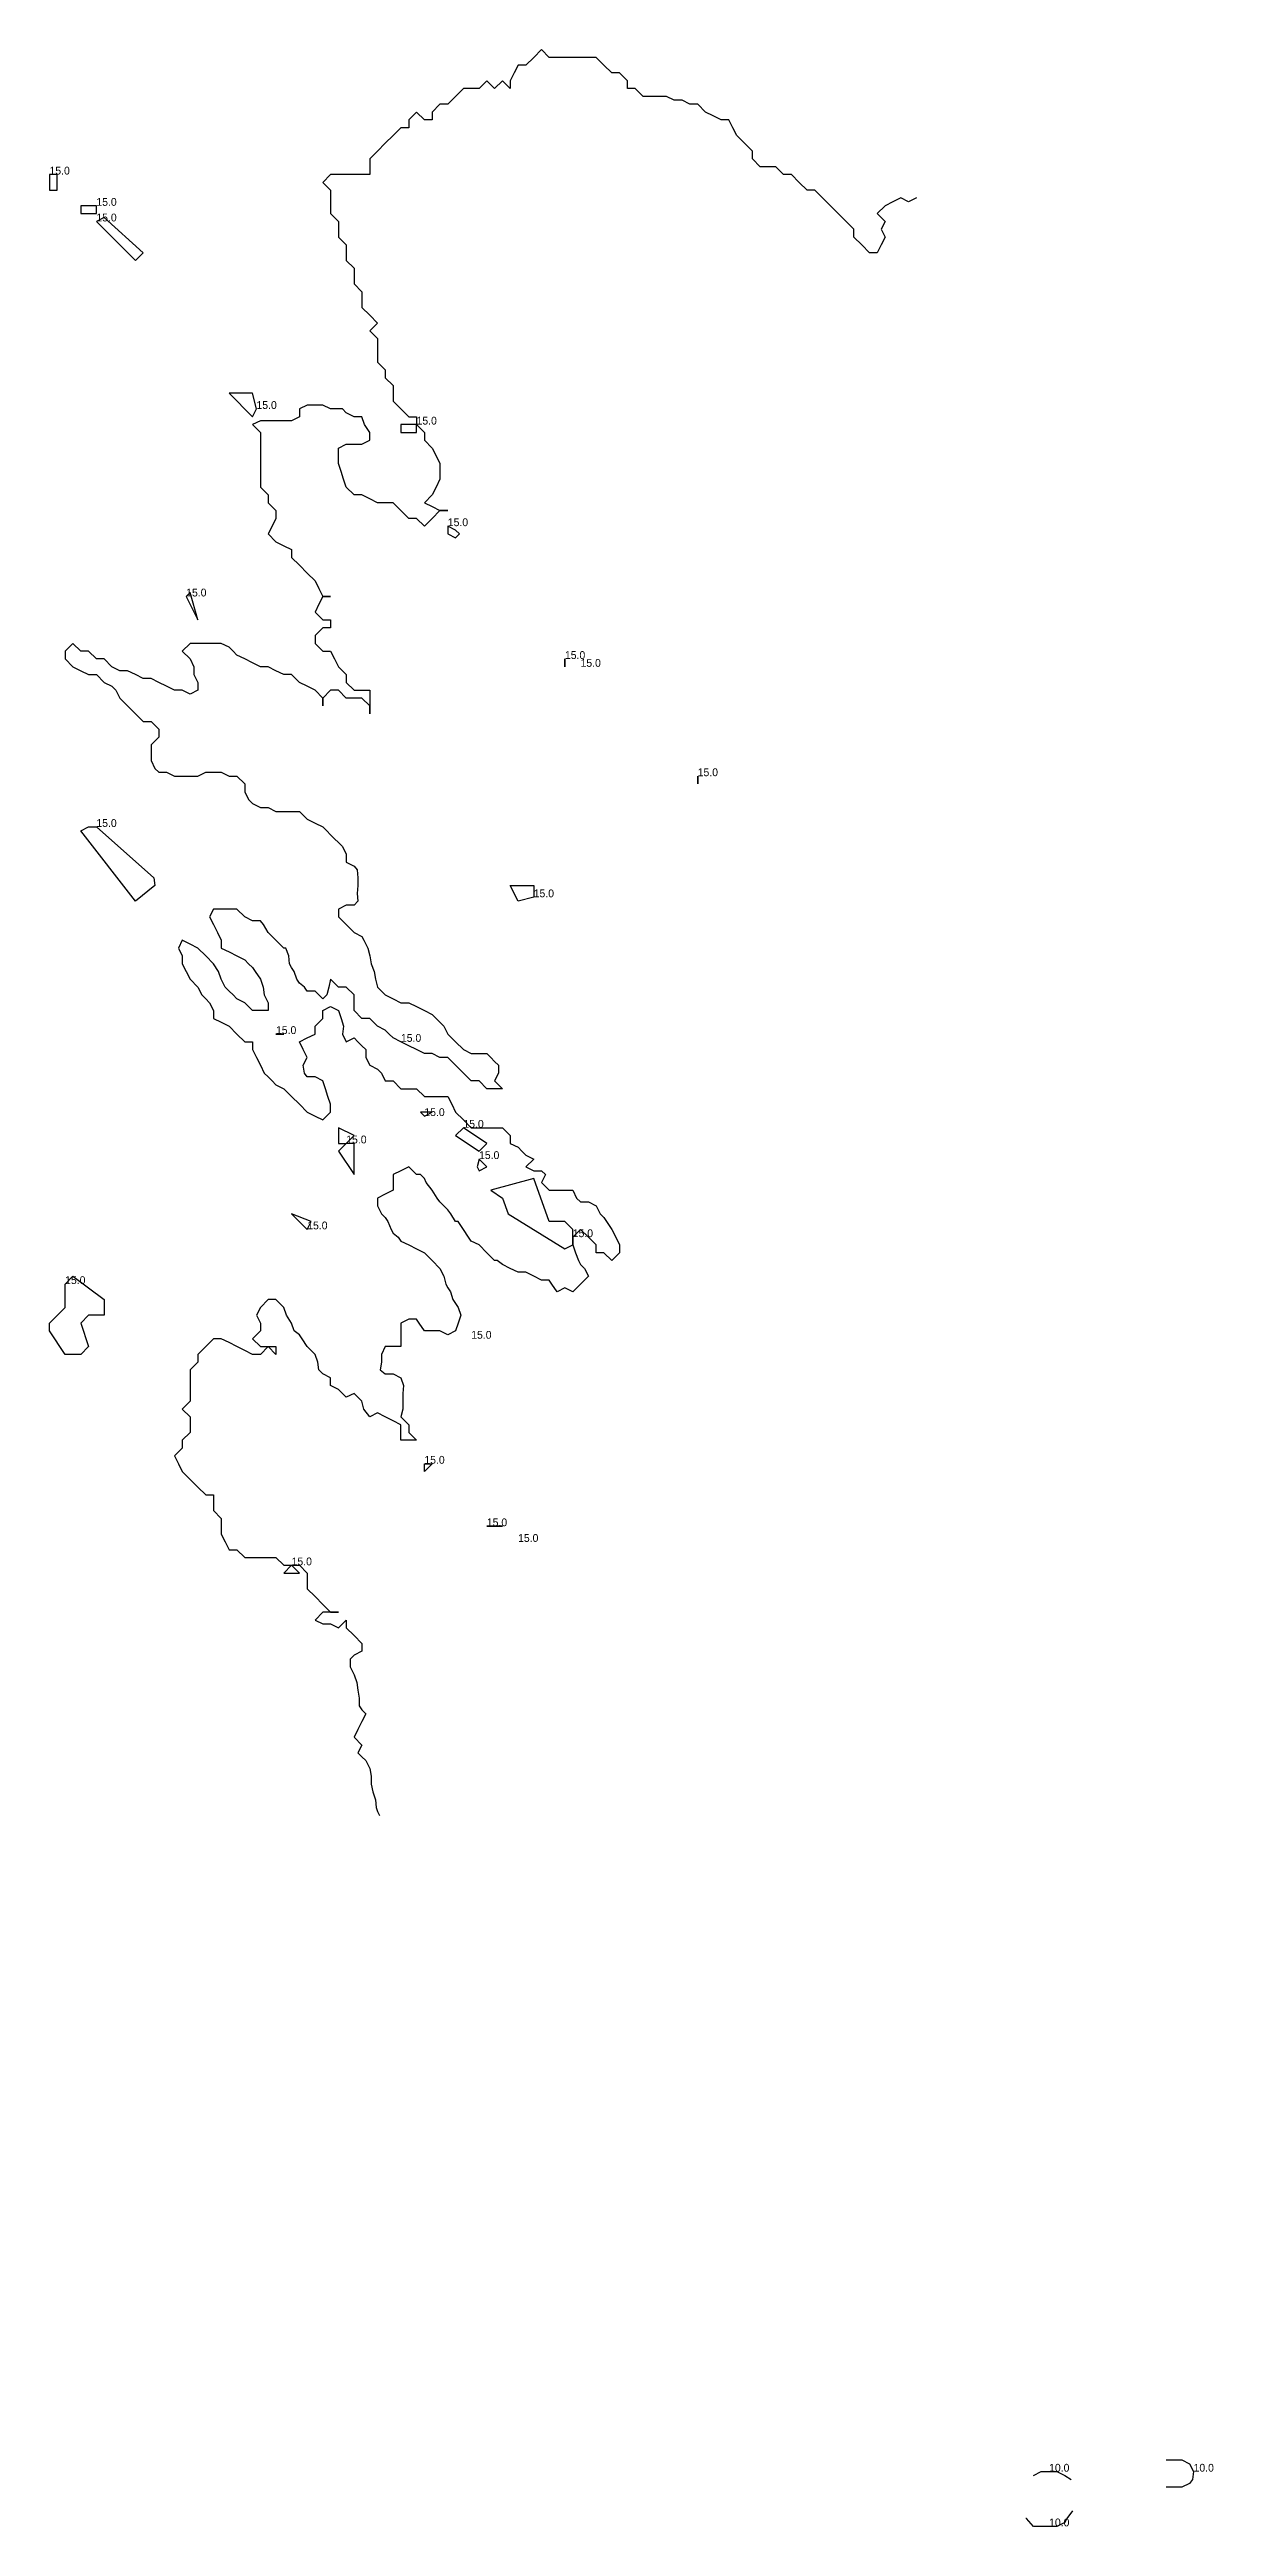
# Model space of a CAD drawing. Extents: x 509452 to 509976, y 5459453 to 5460064.
# Drawn here: x 509826.5 to 509975.6, y 5459453.5 to 5459770.5 of the extents above; entities that cross this region are included whole.
import ezdxf

# ---------------------------------------------------------------- set-up
doc = ezdxf.new("R2010")
doc.units = 0
doc.layers.add('100', color=7, linetype='CONTINUOUS')
doc.layers.add('150', color=7, linetype='CONTINUOUS')

msp = doc.modelspace()

# ---------------------------------------------------------------- linework, layer by layer
at = {"layer": '100'}
for points in [[(509952.5, 5459460), (509953.5, 5459460.5), (509954.5, 5459460.5), (509955.5, 5459460.5), (509956.5, 5459460), (509957.3438, 5459459.5)], [(509969.5, 5459462), (509970.5, 5459462), (509971.5, 5459462), (509972.5, 5459461.5), (509973, 5459460.5), (509972.8438, 5459459.5), (509972.5, 5459459), (509971.5, 5459458.5), (509970.5, 5459458.5), (509969.5, 5459458.5)], [(509957.5, 5459455.5), (509956.75, 5459454.5), (509956.5, 5459454), (509955.5, 5459453.5), (509954.5, 5459453.5), (509953.5, 5459453.5), (509953, 5459453.5), (509952.5, 5459453.5), (509951.625, 5459454.5), (509951.5, 5459454.5)]]:
    msp.add_lwpolyline(points, dxfattribs=at)
at = {"layer": '150'}
msp.add_lwpolyline([(509937.5, 5459751.5), (509936.5, 5459751), (509935.5, 5459751.5), (509934.5, 5459751), (509933.5, 5459750.5), (509932.5, 5459749.5), (509933.5, 5459748.5), (509933, 5459747.5), (509933.5, 5459746.5), (509933, 5459745.5), (509932.5, 5459744.5), (509931.5, 5459744.5), (509930.5, 5459745.5), (509929.5, 5459746.5), (509929.5, 5459747.5), (509928.5, 5459748.5), (509927.5, 5459749.5), (509926.5, 5459750.5), (509925.5, 5459751.5), (509924.5, 5459752.5), (509923.5, 5459752.5), (509922.5, 5459753.5), (509921.5, 5459754.5), (509920.5, 5459754.5), (509919.5, 5459755.5), (509918.5, 5459755.5), (509917.5, 5459755.5), (509916.5, 5459756.5), (509916.5, 5459757.5), (509915.5, 5459758.5), (509914.5, 5459759.5), (509914, 5459760.5), (509913.5, 5459761.5), (509912.5, 5459761.5), (509911.5, 5459762), (509910.5, 5459762.5), (509909.5, 5459763.5), (509908.5, 5459763.5), (509907.5, 5459764), (509906.5, 5459764), (509905.5, 5459764.5), (509904.5, 5459764.5), (509903.5, 5459764.5), (509902.5, 5459764.5), (509901.5, 5459765.5), (509900.5, 5459765.5), (509900.5, 5459766.5), (509899.5, 5459767.5), (509898.5, 5459767.5), (509897.5, 5459768.5), (509896.5, 5459769.5), (509895.5, 5459769.5), (509894.5, 5459769.5), (509893.5, 5459769.5), (509892.5, 5459769.5), (509891.5, 5459769.5), (509890.5, 5459769.5), (509889.5, 5459770.5), (509888.5, 5459769.5), (509887.5, 5459768.5), (509886.5, 5459768.5), (509886, 5459767.5), (509885.5, 5459766.5), (509885.5, 5459765.5), (509884.5, 5459766.5), (509883.5, 5459765.5), (509882.5, 5459766.5), (509881.5, 5459765.5), (509880.5, 5459765.5), (509879.5, 5459765.5), (509878.5, 5459764.5), (509877.5, 5459763.5), (509876.5, 5459763.5), (509875.5, 5459762.5), (509875.5, 5459761.5), (509874.5, 5459761.5), (509873.5, 5459762.5), (509872.5, 5459761.5), (509872.5, 5459760.5), (509871.5, 5459760.5), (509870.5, 5459759.5), (509869.5, 5459758.5), (509868.5, 5459757.5), (509867.5, 5459756.5), (509867.5, 5459755.5), (509867.5, 5459754.5), (509866.5, 5459754.5), (509865.5, 5459754.5), (509864.5, 5459754.5), (509863.5, 5459754.5), (509862.5, 5459754.5), (509861.5, 5459753.5), (509862.5, 5459752.5), (509862.5, 5459751.5), (509862.5, 5459750.5), (509862.5, 5459749.5), (509863.5, 5459748.5), (509863.5, 5459747.5), (509863.5, 5459746.5), (509864.5, 5459745.5), (509864.5, 5459744.5), (509864.5, 5459743.5), (509865.5, 5459742.5), (509865.5, 5459741.5), (509865.5, 5459740.5), (509866.5, 5459739.5), (509866.5, 5459738.5), (509866.5, 5459737.5), (509867.5, 5459736.5), (509868.5, 5459735.5), (509867.5, 5459734.5), (509868.5, 5459733.5), (509868.5, 5459732.5), (509868.5, 5459731.5), (509868.5, 5459730.5), (509869.5, 5459729.5), (509869.5, 5459728.5), (509870.5, 5459727.5), (509870.5, 5459726.5), (509870.5, 5459725.5), (509871.5, 5459724.5), (509872.5, 5459723.5), (509873.5, 5459723.5), (509873.5, 5459722.5), (509874.5, 5459721.5), (509874.5, 5459720.5), (509875.5, 5459719.5), (509876, 5459718.5), (509876.5, 5459717.5), (509876.5, 5459716.5), (509876.5, 5459715.5), (509876, 5459714.5), (509875.5, 5459713.5), (509874.5, 5459712.5), (509875.5, 5459712), (509876.5, 5459711.5), (509877.5, 5459711.5), (509876.5, 5459711.5), (509875.5, 5459710.5), (509874.5, 5459709.5), (509873.5, 5459710.5), (509872.5, 5459710.5), (509871.5, 5459711.5), (509870.5, 5459712.5), (509869.5, 5459712.5), (509868.5, 5459712.5), (509867.5, 5459713), (509866.5, 5459713.5), (509865.5, 5459713.5), (509864.5, 5459714.5), (509864.1562, 5459715.5), (509863.8438, 5459716.5), (509863.5, 5459717.5), (509863.5, 5459718.5), (509863.5, 5459719.5), (509864.5, 5459720), (509865.5, 5459720), (509866.5, 5459720), (509867.5, 5459720.5), (509867.5, 5459721.5), (509866.8438, 5459722.5), (509866.5, 5459723.5), (509865.5, 5459723.5), (509864.5, 5459724), (509864, 5459724.5), (509863.5, 5459724.5), (509862.5, 5459724.5), (509861.5, 5459725), (509860.5, 5459725), (509859.5, 5459725), (509858.5, 5459724.5), (509858.5, 5459723.5), (509857.5, 5459723), (509856.5, 5459723), (509855.5, 5459723), (509854.5, 5459723), (509853.5, 5459723), (509852.5, 5459722.5), (509853.5, 5459721.5), (509853.5, 5459720.5), (509853.5, 5459719.5), (509853.5, 5459718.5), (509853.5, 5459717.5), (509853.5, 5459716.5), (509853.5, 5459715.5), (509853.5, 5459714.5), (509854.5, 5459713.5), (509854.5, 5459712.5), (509855.5, 5459711.5), (509855.5, 5459710.5), (509855, 5459709.5), (509854.5, 5459708.5), (509855.5, 5459707.5), (509856.5, 5459707), (509857.5, 5459706.5), (509857.5, 5459705.5), (509858.5, 5459704.5), (509859.5, 5459703.5), (509860.5, 5459702.5), (509861, 5459701.5), (509861.5, 5459700.5), (509862.5, 5459700.5), (509861.5, 5459700.5), (509861, 5459699.5), (509860.5, 5459698.5), (509861.5, 5459697.5), (509862.5, 5459697.5), (509862.5, 5459696.5), (509861.5, 5459696.5), (509860.5, 5459695.5), (509860.5, 5459694.5), (509861.5, 5459693.5), (509862.5, 5459693.5), (509863, 5459692.5), (509863.5, 5459691.5), (509864.5, 5459690.5), (509864.5, 5459689.5), (509865.5, 5459688.5), (509866.5, 5459688.5), (509867.5, 5459688.5), (509867.5, 5459687.5), (509867.5, 5459686.5), (509867.5, 5459685.5), (509867.5, 5459686.5), (509866.5, 5459687.5), (509865.5, 5459687.5), (509864.5, 5459687.5), (509863.5, 5459688.5), (509862.5, 5459688.5), (509861.5, 5459687.5), (509861.5, 5459686.5), (509861.5, 5459687.5), (509860.5, 5459688.5), (509859.5, 5459689), (509858.5, 5459689.5), (509857.5, 5459690.5), (509856.5, 5459690.5), (509855.5, 5459691), (509854.5, 5459691.5), (509853.5, 5459691.5), (509852.5, 5459692), (509851.5, 5459692.5), (509850.5, 5459693), (509850, 5459693.5), (509849.5, 5459694), (509848.5, 5459694.5), (509847.5, 5459694.5), (509846.5, 5459694.5), (509845.5, 5459694.5), (509844.5, 5459694.5), (509843.5, 5459693.5), (509844.5, 5459692.5), (509845, 5459691.5), (509845, 5459690.5), (509845.5, 5459689.5), (509845.5, 5459688.5), (509844.5, 5459688), (509843.5, 5459688.5), (509842.5, 5459688.5), (509841.5, 5459689), (509840.5, 5459689.5), (509839.5, 5459690), (509838.5, 5459690), (509837.5, 5459690.5), (509836.5, 5459691), (509835.5, 5459691), (509834.5, 5459691.5), (509833.5, 5459692.5), (509832.5, 5459692.5), (509831.5, 5459693.5), (509830.5, 5459693.5), (509829.5, 5459694.5), (509828.5, 5459693.5), (509828.5, 5459692.5), (509829.5, 5459691.5), (509830.5, 5459691), (509831.5, 5459690.5), (509832.5, 5459690.5), (509833.5, 5459689.5), (509834.5, 5459689), (509835, 5459688.5), (509835.5, 5459687.5), (509836.5, 5459686.5), (509837.5, 5459685.5), (509838.5, 5459684.5), (509839.5, 5459684.5), (509840.5, 5459683.5), (509840.5, 5459682.5), (509839.5, 5459681.5), (509839.5, 5459680.5), (509839.5, 5459679.5), (509840, 5459678.5), (509840.5, 5459678), (509841.5, 5459678), (509842.5, 5459677.5), (509843.5, 5459677.5), (509844.5, 5459677.5), (509845.5, 5459677.5), (509846.5, 5459678), (509847.5, 5459678), (509848.5, 5459678), (509849.5, 5459677.5), (509850.5, 5459677.5), (509851.5, 5459676.5), (509851.5, 5459675.5), (509852, 5459674.5), (509852.5, 5459674), (509853.5, 5459673.5), (509854.5, 5459673.5), (509855.5, 5459673), (509856.5, 5459673), (509857.5, 5459673), (509858.5, 5459673), (509859, 5459672.5), (509859.5, 5459672), (509860.5, 5459671.5), (509861.5, 5459671), (509862, 5459670.5), (509862.5, 5459670), (509863, 5459669.5), (509863.5, 5459669), (509864, 5459668.5), (509864.5, 5459667.5), (509864.5, 5459666.5), (509865.5, 5459666), (509865.9062, 5459665.5), (509866, 5459664.5), (509866, 5459663.5), (509865.9062, 5459662.5), (509866, 5459661.5), (509865.5, 5459661), (509864.5, 5459661), (509863.5, 5459660.5), (509863.5, 5459659.5), (509864.5, 5459658.5), (509865.5, 5459657.5), (509866.5, 5459657), (509866.75, 5459656.5), (509867.25, 5459655.5), (509867.5, 5459654.5), (509867.6875, 5459653.5), (509868.0938, 5459652.5), (509868.25, 5459651.5), (509868.5, 5459650.5), (509869.5, 5459649.5), (509870.5, 5459649), (509871.5, 5459648.5), (509872.5, 5459648.5), (509873.5, 5459648), (509874.5, 5459647.5), (509875.5, 5459647), (509876, 5459646.5), (509876.5, 5459646), (509877, 5459645.5), (509877.5, 5459644.5), (509878.5, 5459643.5), (509879.5, 5459642.5), (509880.5, 5459642), (509881.5, 5459642), (509882.5, 5459642), (509883, 5459641.5), (509883.5, 5459641), (509884, 5459640.5), (509884, 5459639.5), (509883.5, 5459638.5), (509884.5, 5459637.5), (509883.5, 5459637.5), (509882.5, 5459637.5), (509881.5, 5459638.5), (509880.5, 5459638.5), (509879.5, 5459639.5), (509878.5, 5459640.5), (509877.5, 5459641.5), (509876.5, 5459641.5), (509875.5, 5459642), (509874.5, 5459642), (509873.5, 5459642.5), (509872.5, 5459643), (509871.5, 5459643.5), (509870.5, 5459644), (509870, 5459644.5), (509869.5, 5459645), (509868.5, 5459645.5), (509867.5, 5459646.5), (509866.5, 5459646.5), (509865.5, 5459647.5), (509865.5, 5459648.5), (509865.5, 5459649.5), (509864.5, 5459650.5), (509863.5, 5459650.5), (509862.5, 5459651.5), (509862.25, 5459650.5), (509862, 5459649.5), (509861.5, 5459649), (509861, 5459649.5), (509860.5, 5459650), (509859.5, 5459650), (509859.1562, 5459650.5), (509858.5, 5459651), (509858.1562, 5459651.5), (509857.8438, 5459652.5), (509857.5, 5459653), (509857.2188, 5459653.5), (509857.1562, 5459654.5), (509856.75, 5459655.5), (509856.5, 5459655.5), (509855.5, 5459656.5), (509854.5, 5459657.5), (509853.9062, 5459658.5), (509853.5, 5459659), (509852.5, 5459659), (509851.5, 5459659.5), (509850.5, 5459660.5), (509849.5, 5459660.5), (509848.5, 5459660.5), (509847.5, 5459660.5), (509847, 5459659.5), (509847.5, 5459658.5), (509848, 5459657.5), (509848.5, 5459656.5), (509848.5, 5459655.5), (509849.5, 5459655), (509850.5, 5459654.5), (509851.5, 5459654), (509852, 5459653.5), (509852.5, 5459653), (509852.8438, 5459652.5), (509853.5, 5459651.5), (509853.8438, 5459650.5), (509854, 5459649.5), (509854.5, 5459648.5), (509854.5, 5459647.5), (509853.5, 5459647.5), (509852.5, 5459647.5), (509851.5, 5459648.5), (509850.5, 5459649), (509850, 5459649.5), (509849.5, 5459650), (509849, 5459650.5), (509848.5, 5459651.5), (509848.1562, 5459652.5), (509847.5, 5459653.5), (509846.5, 5459654.5), (509845.5, 5459655.5), (509844.5, 5459656), (509843.5, 5459656.5), (509843, 5459655.5), (509843.5, 5459654.5), (509843.5, 5459653.5), (509844, 5459652.5), (509844.5, 5459651.5), (509845.5, 5459650.5), (509846, 5459649.5), (509846.5, 5459649), (509847, 5459648.5), (509847.5, 5459647.5), (509847.5, 5459646.5), (509848.5, 5459646), (509849.5, 5459645.5), (509850.5, 5459644.5), (509851.5, 5459643.5), (509852.5, 5459643.5), (509852.5, 5459642.5), (509853, 5459641.5), (509853.5, 5459640.5), (509854, 5459639.5), (509854.5, 5459639), (509855, 5459638.5), (509855.5, 5459638), (509856.5, 5459637.5), (509857.5, 5459636.5), (509858.5, 5459635.5), (509859.5, 5459634.5), (509860.5, 5459634), (509861.5, 5459633.5), (509862.5, 5459634.5), (509862.5, 5459635.5), (509862.1562, 5459636.5), (509861.8438, 5459637.5), (509861.5, 5459638.5), (509860.5, 5459639), (509859.5, 5459639), (509859.1562, 5459639.5), (509859, 5459640.5), (509859.5, 5459641.5), (509859, 5459642.5), (509858.5, 5459643.5), (509859.5, 5459644), (509860.5, 5459644.5), (509860.5, 5459645.5), (509861.5, 5459646.5), (509861.5, 5459647.5), (509862.5, 5459648), (509863.5, 5459647.5), (509863.8438, 5459646.5), (509864.1562, 5459645.5), (509864, 5459644.5), (509864.5, 5459643.5), (509865.5, 5459644), (509866, 5459643.5), (509866.5, 5459643), (509867, 5459642.5), (509867, 5459641.5), (509867.5, 5459640.5), (509868.5, 5459640), (509869, 5459639.5), (509869.5, 5459638.5), (509870.5, 5459638.5), (509871.5, 5459637.5), (509872.5, 5459637.5), (509873.5, 5459637.5), (509874.5, 5459636.5), (509875.5, 5459636.5), (509876.5, 5459636.5), (509877.5, 5459636.5), (509878, 5459635.5), (509878.5, 5459634.5), (509879.5, 5459633.5), (509880.5, 5459632.5), (509881.5, 5459632.5), (509882.5, 5459632.5), (509883.5, 5459632.5), (509884.5, 5459632.5), (509885.5, 5459631.5), (509885.5, 5459630.5), (509886.5, 5459630), (509887, 5459629.5), (509887.5, 5459629), (509888.5, 5459628.5), (509887.5, 5459627.5), (509888.5, 5459627), (509889.5, 5459627), (509890, 5459626.5), (509889.5, 5459625.5), (509890.5, 5459624.5), (509891.5, 5459624.5), (509892.5, 5459624.5), (509893.5, 5459624.5), (509894, 5459623.5), (509894.5, 5459623), (509895.5, 5459623), (509896.5, 5459622.5), (509897, 5459621.5), (509897.5, 5459621), (509897.8438, 5459620.5), (509898.5, 5459619.5), (509899, 5459618.5), (509899.5, 5459617.5), (509899.5, 5459616.5), (509898.5, 5459615.5), (509897.5, 5459616.5), (509896.5, 5459616.5), (509896.5, 5459617.5), (509895.5, 5459618.5), (509894.5, 5459619.5), (509893.5, 5459618.5), (509893.5, 5459617.5), (509893.8438, 5459616.5), (509894.25, 5459615.5), (509894.5, 5459615), (509895, 5459614.5), (509895.5, 5459613.5), (509894.5, 5459612.5), (509893.5, 5459611.5), (509892.5, 5459612), (509891.5, 5459611.5), (509890.8438, 5459612.5), (509890.5, 5459613), (509889.5, 5459613), (509888.5, 5459613.5), (509887.5, 5459614), (509886.5, 5459614), (509885.5, 5459614.5), (509884.5, 5459615), (509883.8438, 5459615.5), (509883.5, 5459615.5), (509882.5, 5459616.5), (509881.5, 5459617.5), (509880.5, 5459618), (509880.1562, 5459618.5), (509879.5, 5459619.5), (509878.8438, 5459620.5), (509878.5, 5459620.5), (509877.9062, 5459621.5), (509877.5, 5459622), (509877, 5459622.5), (509876.5, 5459623), (509876.1562, 5459623.5), (509875.5, 5459624.5), (509874.75, 5459625.5), (509874.5, 5459626), (509874, 5459626.5), (509873.5, 5459626.5), (509872.5, 5459627.5), (509871.5, 5459627), (509870.5, 5459626.5), (509870.5, 5459625.5), (509870.5, 5459624.5), (509869.5, 5459624), (509868.5, 5459623.5), (509868.5, 5459622.5), (509869, 5459621.5), (509869.5, 5459621), (509869.8438, 5459620.5), (509870.25, 5459619.5), (509870.5, 5459619), (509871.1562, 5459618.5), (509871.5, 5459618), (509872.5, 5459617.5), (509873.5, 5459617), (509874.5, 5459616.5), (509875.5, 5459615.5), (509876.5, 5459614.5), (509877, 5459613.5), (509877.25, 5459612.5), (509877.5, 5459612), (509877.8438, 5459611.5), (509878.1562, 5459610.5), (509878.5, 5459610), (509878.8438, 5459609.5), (509879.1562, 5459608.5), (509878.8438, 5459607.5), (509878.5, 5459606.5), (509877.5, 5459606), (509876.5, 5459606.5), (509875.5, 5459606.5), (509874.5, 5459606.5), (509873.8438, 5459607.5), (509873.5, 5459608), (509872.5, 5459608), (509871.5, 5459607.5), (509871.5, 5459606.5), (509871.5, 5459605.5), (509871.5, 5459604.5), (509870.5, 5459604.5), (509869.5, 5459604.5), (509869, 5459603.5), (509869, 5459602.5), (509868.8438, 5459601.5), (509869.5, 5459601), (509870.5, 5459601), (509871.5, 5459600.5), (509871.8438, 5459599.5), (509871.75, 5459598.5), (509871.75, 5459597.5), (509871.75, 5459596.5), (509871.5, 5459595.5), (509872.5, 5459594.5), (509872.5, 5459593.5), (509873.5, 5459592.5), (509872.5, 5459592.5), (509871.5, 5459592.5), (509871.5, 5459593.5), (509871.5, 5459594.5), (509870.5, 5459595), (509869.5, 5459595.5), (509868.5, 5459596), (509867.5, 5459595.5), (509866.75, 5459596.5), (509866.5, 5459597.5), (509865.5, 5459598.5), (509864.5, 5459598), (509864, 5459598.5), (509863.5, 5459599), (509862.5, 5459599.5), (509862.5, 5459600.5), (509861.5, 5459601), (509861, 5459601.5), (509860.8438, 5459602.5), (509860.5, 5459603.5), (509859.5, 5459604.5), (509858.8438, 5459605.5), (509858.5, 5459606), (509857.8438, 5459606.5), (509857.5, 5459607.5), (509856.8438, 5459608.5), (509856.5, 5459609.5), (509855.5, 5459610.5), (509854.5, 5459610.5), (509853.5, 5459609.5), (509853, 5459608.5), (509853.5, 5459607.5), (509853.5, 5459606.5), (509852.5, 5459605.5), (509853.5, 5459604.5), (509854.5, 5459604.5), (509855.5, 5459604.5), (509855.5, 5459603.5), (509854.5, 5459604.5), (509853.5, 5459603.5), (509852.5, 5459603.5), (509851.5, 5459604), (509850.5, 5459604.5), (509849.5, 5459605), (509848.5, 5459605.5), (509847.5, 5459605.5), (509846.5, 5459604.5), (509845.5, 5459603.5), (509845.5, 5459602.5), (509844.5, 5459601.5), (509844.5, 5459600.5), (509844.5, 5459599.5), (509844.5, 5459598.5), (509844.5, 5459597.5), (509843.5, 5459596.5), (509844.5, 5459595.5), (509844.5, 5459594.5), (509844.5, 5459593.5), (509843.5, 5459592.5), (509843.5, 5459591.5), (509842.5, 5459590.5), (509843, 5459589.5), (509843.5, 5459588.5), (509844.5, 5459587.5), (509845.5, 5459586.5), (509846.5, 5459585.5), (509847.5, 5459585.5), (509847.5, 5459584.5), (509847.5, 5459583.5), (509848.5, 5459582.5), (509848.5, 5459581.5), (509848.5, 5459580.5), (509849, 5459579.5), (509849.5, 5459578.5), (509850.5, 5459578.5), (509851.5, 5459577.5), (509852.5, 5459577.5), (509853.5, 5459577.5), (509854.5, 5459577.5), (509855.5, 5459577.5), (509856.5, 5459576.5), (509857.5, 5459576.5), (509858.5, 5459576.5), (509859.5, 5459575.5), (509859.5, 5459574.5), (509859.5, 5459573.5), (509860.5, 5459572.5), (509861.5, 5459571.5), (509862.5, 5459570.5), (509863.5, 5459570.5), (509862.5, 5459570.5), (509861.5, 5459570.5), (509860.5, 5459569.5), (509861.5, 5459569), (509862.5, 5459569), (509863.5, 5459568.5), (509864.5, 5459569.5), (509864.5, 5459568.5), (509865.5, 5459567.5), (509866.5, 5459566.5), (509866.5, 5459565.5), (509865.5, 5459565), (509865, 5459564.5), (509865, 5459563.5), (509865.5, 5459562.5), (509865.8438, 5459561.5), (509866, 5459560.5), (509866.1562, 5459559.5), (509866.1562, 5459558.5), (509866.5, 5459558), (509867, 5459557.5), (509866.5, 5459556.5), (509866, 5459555.5), (509865.5, 5459554.5), (509866.5, 5459553.5), (509866, 5459552.5), (509866.5, 5459552), (509867, 5459551.5), (509867.5, 5459550.5), (509867.6875, 5459549.5), (509867.6875, 5459548.5), (509867.9062, 5459547.5), (509868.25, 5459546.5), (509868.3125, 5459545.5), (509868.5, 5459545), (509868.75, 5459544.5)], dxfattribs=at)
for points in [[(509827.5, 5459754.5), (509826.5, 5459754.5), (509826.5, 5459752.5), (509827.5, 5459752.5)], [(509832.5, 5459749.5), (509832.5, 5459750.5), (509830.5, 5459750.5), (509830.5, 5459749.5)], [(509833.5, 5459749), (509832.5, 5459748.5), (509837.5, 5459743.5), (509838.5, 5459744.5)], [(509852.5, 5459723.5), (509853, 5459724.5), (509852.5, 5459726.5), (509849.5, 5459726.5)], [(509873.5, 5459721.5), (509873.5, 5459722.5), (509871.5, 5459722.5), (509871.5, 5459721.5)], [(509879, 5459708.5), (509878.5, 5459709), (509877.5, 5459709.5), (509877.5, 5459708.5), (509878.5, 5459708)], [(509844.5, 5459701), (509844, 5459700.5), (509845.5, 5459697.5)], [(509892.5, 5459691.5), (509892.5, 5459692.5), (509892.5, 5459691.5)], [(509894.5, 5459691.5)], [(509909.5, 5459676.5), (509909.5, 5459677.5), (509909.5, 5459676.5)], [(509830.5, 5459670.5), (509831.5, 5459671), (509832.5, 5459671), (509839.8438, 5459664.5), (509840, 5459663.5), (509837.5, 5459661.5)], [(509888.5, 5459663.5), (509888.5, 5459662), (509886.5, 5459661.5), (509885.5, 5459663.5)], [(509856.5, 5459644.5), (509855.5, 5459644.5), (509856.5, 5459644.5)], [(509874, 5459634.5), (509874.5, 5459634), (509875.5, 5459634.5)], [(509863.5, 5459630.5), (509864.5, 5459630.5), (509865.5, 5459631.5), (509863.5, 5459632.5)], [(509882.5, 5459630.5), (509879.5, 5459632.5), (509878.5, 5459631.5), (509881.5, 5459629.5)], [(509865.5, 5459630.5), (509864.5, 5459630.5), (509863.5, 5459629.5), (509865.5, 5459626.5)], [(509882.5, 5459627.5), (509881.5, 5459628.5), (509881.25, 5459627.5), (509881.5, 5459627)], [(509883, 5459624.5), (509884.5, 5459623.5), (509885.25, 5459621.5), (509892.5, 5459617), (509893.5, 5459617.5), (509893.5, 5459618.5), (509893.5, 5459619.5), (509892.5, 5459620.5), (509891.5, 5459620.5), (509890.5, 5459620.5), (509888.5, 5459626)], [(509857.5, 5459621.5), (509859.5, 5459619.5), (509860, 5459620.5)], [(509830.5, 5459603.5), (509829.5, 5459603.5), (509828.5, 5459603.5), (509826.5, 5459606.5), (509826.5, 5459607.5), (509828.5, 5459609.5), (509828.5, 5459612.5), (509829.5, 5459613.5), (509833.5, 5459610.5), (509833.5, 5459608.5), (509831.5, 5459608.5), (509830.5, 5459607.5), (509831.5, 5459604.5)], [(509880.5, 5459605.5)], [(509874.5, 5459588.5), (509874.5, 5459589.5), (509875.5, 5459589.5), (509874.5, 5459588.5)], [(509884.5, 5459581.5), (509883.5, 5459581.5), (509882.5, 5459581.5), (509883.5, 5459581.5), (509884.5, 5459581.5)], [(509886.5, 5459579.5)], [(509858.5, 5459575.5), (509857.5, 5459576.5), (509856.5, 5459575.5)]]:
    msp.add_lwpolyline(points, close=True, dxfattribs=at)

# ---------------------------------------------------------------- texts
at = {"layer": '100'}
for p in [(509954.5, 5459460.5, 10), (509973, 5459460.5, 10), (509954.5, 5459453.5, 10)]:
    msp.add_text('10.0', height=1, dxfattribs=at).set_placement(p)
at = {"layer": '150'}
for p in [(509826.5, 5459754.5, 15), (509832.5, 5459750.5, 15), (509832.5, 5459748.5, 15), (509853, 5459724.5, 15), (509873.5, 5459722.5, 15), (509877.5, 5459709.5, 15), (509844, 5459700.5, 15), (509892.5, 5459692.5, 15), (509894.5, 5459691.5, 15), (509909.5, 5459677.5, 15), (509832.5, 5459671, 15), (509888.5, 5459662, 15), (509855.5, 5459644.5, 15), (509871.5, 5459643.5, 15), (509874.5, 5459634, 15), (509864.5, 5459630.5, 15), (509864.5, 5459630.5, 15), (509879.5, 5459632.5, 15), (509881.5, 5459628.5, 15), (509859.5, 5459619.5, 15), (509893.5, 5459618.5, 15), (509828.5, 5459612.5, 15), (509880.5, 5459605.5, 15), (509874.5, 5459589.5, 15), (509882.5, 5459581.5, 15), (509886.5, 5459579.5, 15), (509857.5, 5459576.5, 15)]:
    msp.add_text('15.0', height=1, dxfattribs=at).set_placement(p)

doc.saveas('drawing.dxf')
